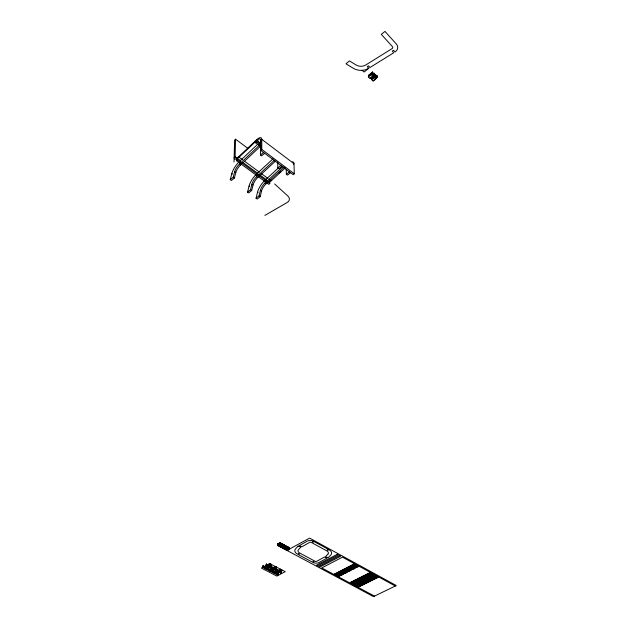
<?xml version="1.0" encoding="UTF-8"?>
<svg xmlns="http://www.w3.org/2000/svg" width="628" height="628" viewBox="0 0 628 628"><rect width="100%" height="100%" fill="white"/><g stroke="black" fill="none" stroke-linecap="round" stroke-linejoin="round"><path stroke-width="0.94" d="M260.746 150.351L261.782 149.401L261.774 139.345L260.753 140.295L260.746 150.351L293.268 174.702L294.296 173.783L293.99 163.68L261.774 139.345A7.701 2.92 -54.3 0 0 256.609 139.738L239.064 156.333L239.064 157.204L242.463 159.708M264.702 153.311L261.609 155.83L260.455 154.967L260.455 145.209A1.539 0.589 -54.3 0 0 259.427 145.28L239.417 164.12A7.614 2.897 -54.8 0 0 234.66 171.734L233.239 177.222L230.256 179.655L231.41 180.487L234.393 178.054L235.814 172.567A7.607 2.897 -54.8 0 1 240.563 164.96L260.573 146.143A1.539 0.589 -54.3 0 1 260.918 145.869M257.048 175.73L236.662 160.784L237.619 159.889L237.619 158.57L240.752 160.878M236.662 160.784L236.67 159.473L237.619 158.57M248.131 148.553L235.555 139.188L235.123 156.545L234.142 157.463A7.56 2.826 -54.6 0 0 239.064 157.204L256.624 140.601A6.162 2.339 -54.3 0 1 260.753 140.295M234.024 161.969L234.589 140.107L235.555 139.188M376.894 75.658C378.237 79.458 367.207 84.521 377.13 77.644L376.894 75.658L375.536 76.749M372.985 80.879L371.454 79.591L371.438 77.778L375.513 74.489L375.528 76.294L371.454 79.591L375.536 76.216M375.513 74.489L375.748 76.396A13.235 5.385 -51.6 0 1 371.729 78.021L371.438 77.778M374.178 75.148L373.943 73.162C375.254 75.69 370.12 80.674 368.495 77.024L372.569 73.719M372.569 73.798L372.553 71.985L368.479 75.297L368.416 77.04M372.553 71.985L372.789 73.9A13.259 5.362 -51.6 0 1 368.769 75.533L368.479 75.297M277.011 573.6L277.278 574.023L276.791 573.772M274.467 572.555L273.965 572.312M268.784 569.588L269.31 569.8M263.54 566.982L264.066 567.155L263.713 566.911M285.819 549.398L287.145 550.112L289.312 548.943L289.375 548.071L287.208 549.241L285.34 548.236L285.277 549.115L285.819 549.398L288.849 547.553L288.064 547.129L285.905 548.299M286.289 546.415L284.131 547.592L284.665 547.883L286.831 546.705L286.768 547.585L284.602 548.754L283.252 548.268L286.289 546.415L286.831 546.705M283.738 545.049L281.579 546.227L282.113 546.517L284.28 545.34L284.209 546.219L282.05 547.396L280.692 546.902L283.738 545.049L284.28 545.34M278.149 545.308L279.491 546.03L281.65 544.845L281.721 543.974L279.562 545.151L279.02 544.861L281.195 543.456L280.402 543.024L278.22 544.429L277.678 544.138L277.607 545.018L278.149 545.308L280.316 544.131L279.766 543.84L277.607 545.018M285.277 549.115L288.064 547.129M285.081 549.437L287.6 548.071L287.702 546.737L289.571 547.742C290.026 549.971 286.392 551.266 285.081 549.437L285.183 548.103L287.702 546.737M282.396 544.335L280.237 545.512L280.166 546.391L282.333 545.206L282.396 544.335L283.754 544.821M284.955 545.701L282.796 546.878L282.726 547.749L284.892 546.58L284.955 545.701L286.305 546.187M284.602 548.754L284.665 547.883M282.529 548.079L285.049 546.705L285.151 545.371L287.027 546.376C287.475 548.613 283.848 549.916 282.529 548.079L282.631 546.745L285.151 545.371M286.949 550.434L309.635 538.11L396.284 585.539L373.503 596.6L286.949 550.434L287.051 549.108L289.571 547.742M287.145 550.112L287.208 549.241M286.588 550.05L288.77 548.652L289.312 548.943M279.766 543.84L279.837 542.961L280.402 543.024M279.546 572.336L279.656 570.923L281.744 569.816L281.634 571.229L279.546 572.336L281.211 573.199L281.32 571.786L279.656 570.923M281.854 547.718L281.956 546.384L284.476 545.01L282.6 544.005L280.08 545.379L279.97 546.713L281.854 547.718L285.512 545.763M282.05 547.396L282.113 546.517M280.59 569.211L278.502 570.326L276.838 569.455L276.548 570.97L278.408 571.927L280.496 570.821L280.59 569.211L281.744 569.816M279.97 546.713L282.498 545.34L282.6 544.005M279.295 570.915L279.177 572.328L281.038 573.293L281.32 571.786M279.177 572.328L281.273 571.221L281.375 569.808L279.986 570.546M284.194 546.446L284.476 545.01M284.406 549.084L284.508 547.749L287.027 546.376M284.044 548.691L286.227 547.294L286.768 547.585M285.803 549.626L287.962 548.456L287.443 547.938M286.674 548.951L288.849 547.553M276.548 570.97L276.838 569.455M277.199 572.579L277.286 570.97L275.213 572.077L273.376 571.307L273.259 572.72L275.119 573.686L277.199 572.579L277.969 572.979L278.078 571.559L276.006 572.665C278.832 572.477 278.487 576.818 275.888 574.078L277.969 572.979M279.295 546.352L279.397 545.018L281.917 543.644L280.033 542.631L277.513 544.013L277.403 545.347L279.295 546.352L282.961 544.398M279.491 546.03L279.562 545.151M277.403 545.347L279.931 543.966L280.033 542.631M277.741 575.036L277.851 573.623M278.447 571.566L276.367 572.673L276.257 574.086L278.337 572.987L278.502 570.326M281.634 545.08L281.917 543.644M281.485 547.333L283.668 545.928L284.209 546.219M283.252 548.268L285.418 547.098L284.892 546.58M274.365 569.651L274.475 568.23L276.563 567.115L276.453 568.528L274.365 569.651L276.03 570.514L276.147 569.101L274.475 568.23M275.394 566.503L273.313 567.626L271.634 566.754L271.343 568.269L273.219 569.235L275.3 568.12L275.394 566.503L276.563 567.115M275.119 573.686L275.213 572.077M275.975 569.196L274.106 568.222L276.194 567.108L276.084 568.521L273.996 569.643L275.857 570.609L276.147 569.101M278.133 545.536L280.316 544.131M278.926 545.967L281.109 544.555L281.65 544.845M280.692 546.902L282.859 545.732L282.333 545.206M282.796 546.878L284.146 547.357M272.74 572.273L271.068 571.409L271.186 569.996L272.858 570.86L272.74 572.273L270.707 571.402L270.825 569.989L272.858 570.86M271.343 568.269L271.634 566.754M272.002 569.886L272.105 568.277L270.024 569.392L268.18 568.615L268.054 570.036L269.93 571.001L272.002 569.886L272.78 570.287L272.897 568.874M272.568 572.367L272.685 570.954M271.068 571.409L273.149 570.295L273.313 567.626M273.259 572.72L273.549 571.213M280.237 545.512L281.595 545.999M279.02 544.861L281.195 543.456M268.054 570.036L268.352 568.528M268.776 566.935L268.894 565.514C271.759 565.326 271.398 569.698 268.776 566.935L270.864 565.812L270.982 564.391M270.825 567.814L269.145 566.943L269.263 565.522L270.943 566.393M270.173 563.787L268.093 564.917L266.233 564.132L266.115 565.553L267.991 566.527L270.079 565.404L270.173 563.787L271.351 564.399L271.233 565.82L269.145 566.943M268.235 569.941L269.907 570.805L270.024 569.392M269.93 571.001L270.048 569.588L272.12 568.473M270.652 567.908L270.77 566.487M265.487 568.709L265.613 567.288C268.478 567.1 268.101 571.464 265.487 568.709L267.567 567.586L267.685 566.166M267.536 569.58L265.856 568.717L265.982 567.296L268.054 566.173L266.884 565.569L264.804 566.692L262.951 565.914L262.826 567.335L264.71 568.301L266.782 567.186L267.567 567.586M266.115 565.553L266.405 564.038M266.782 567.186L266.884 565.569M267.363 569.675L267.481 568.261M266.288 565.459L267.968 566.33L268.093 564.917M265.856 568.717L267.936 567.594L268.117 565.114L270.197 563.983M262.826 567.335L263.124 565.82M264.71 568.301L264.804 566.692M274.13 572.257L274.318 572.618M275.025 569.227L275.402 569.572L274.907 569.313M264.396 180.833A12.011 4.82 -54.7 0 0 257.519 192.247L256.067 198.244L257.19 199.052L260.18 196.69L261.491 191.218A7.505 3.022 -54.7 0 1 266.17 183.714L284.037 167.338M256.067 198.244L259.05 195.873L260.377 190.41A7.505 3.014 -54.7 0 1 265.055 182.897L282.922 166.506M275.59 161.011L257.723 177.528A7.536 2.983 -54.7 0 0 253.021 185.064L251.671 190.543L248.68 192.929L247.55 192.113L250.541 189.719L251.891 184.247A7.544 2.975 -54.7 0 1 256.601 176.703L274.46 160.171M247.55 192.113L249.041 186.108A12.065 4.757 -54.7 0 1 256.562 174.074L272.952 158.876M230.256 179.655L231.826 173.642A12.183 4.632 -54.8 0 1 238.821 162.079M280.221 571.92L280.567 572.273L280.127 571.943M266.759 568.685C267.183 568.05 265.872 568.568 266.916 568.63M261.162 146.944L255.667 142.823L256.64 141.904L256.609 139.738L258.65 141.269M257.708 144.244L240.375 160.595L240.375 161.906L239.417 162.809M258.43 144.895L259.403 143.977L259.38 142.674A6.154 2.347 -54.3 0 1 260.95 141.465M278.212 168.116L265.95 179.388L265.982 180.707L265.024 181.578M278.863 172.888L280.269 171.601M285.214 167.974L271.17 180.84A7.426 2.975 -54.5 0 1 269.019 182.371M268.164 181.013L269.726 182.159L269.765 183.478L268.808 184.349L258.618 176.884M293.417 164.198L293.99 163.68A7.56 3.069 -54.1 0 0 292.365 161.875M260.455 154.967L263.54 152.439M368.777 68.256A13.164 11.006 3 0 1 353.156 68.201L345.973 63.797L349.458 60.9L356.013 64.935A8.227 6.877 3 0 0 365.802 64.967L392.084 48.592A1.664 1.405 0 0 0 392.414 46.613L381.329 34.407L384.956 31.4L396.386 44.046A6.649 5.605 0 0 1 395.036 51.959L393.56 50.279L392.28 51.072L393.756 52.752L370.025 67.479L368.542 65.83L367.286 66.607L368.777 68.256L364.13 72.039L362.105 70.336M368.769 75.533L372.844 72.228M372.585 74.261L373.943 73.162M372.875 74.504L374.233 73.405M370.025 78.39L374.107 75.015M371.729 78.021L375.795 74.724M375.827 76.993L377.185 75.894M282.035 166.294L278.942 168.759L277.804 167.912L280.897 165.439M290.568 172.684L287.475 175.126L286.344 174.286L289.445 171.837M264.875 215.412L287.294 202.436A5.99 4.459 6.9 0 0 287.946 196.109L274.609 183.926M277.678 544.138L279.837 542.961M278.22 544.429L280.378 543.251M278.942 545.74L281.109 544.555M280.779 545.803L282.945 544.625M281.509 547.106L283.668 545.928M283.338 547.161L285.497 545.991M284.06 548.464L286.227 547.294M285.34 548.236L287.506 547.067M285.881 548.527L288.048 547.357M286.604 549.822L288.77 548.652M266.908 565.765L264.828 566.888L262.951 565.914M267.968 566.33L270.056 565.208L271.233 565.82M275.417 566.699L273.329 567.822L271.461 566.849M269.907 570.805L271.987 569.69L273.149 570.295M270.707 571.402L272.78 570.287M277.309 571.158L275.229 572.265L273.376 571.307M280.606 569.4L278.518 570.514L276.665 569.549M334.496 574.761L336.836 573.937L334.85 574.958M355.252 564.148L353.219 565.192L355.605 564.344M335.909 575.523L338.249 574.699L336.263 575.711M356.665 564.925L354.632 565.961L357.018 565.114M337.322 576.276L339.662 575.452L337.676 576.465M358.078 565.695L356.045 566.731L358.431 565.891M350.322 583.216L352.653 582.399L350.667 583.396M371.085 572.807L369.052 573.827L371.431 572.995M351.711 583.954L354.043 583.145L352.057 584.142M372.475 573.568L370.442 574.581L372.82 573.756M353.093 584.692L355.424 583.883L353.438 584.88M373.856 574.322L371.823 575.342L374.209 574.51M354.475 585.429L356.814 584.629L354.82 585.618M375.246 575.083L373.213 576.096L375.591 575.272M355.856 586.167L358.188 585.367L356.202 586.356M376.627 575.837L374.594 576.849L376.973 576.025M357.238 586.905L359.569 586.105L357.583 587.086M378.001 576.59L375.968 577.603L378.346 576.779M262.999 567.241L264.686 568.112L266.759 566.99L267.936 567.594M273.431 572.626L275.095 573.49L277.176 572.383L278.337 572.987M276.257 574.086L277.914 574.95M271.516 568.175L273.196 569.047L275.284 567.924L276.453 568.528M276.72 570.876L278.385 571.739L280.481 570.624L281.634 571.229M265.982 567.296L267.654 568.167M276.367 572.673L278.031 573.537M268.18 568.615L270.048 569.588M270.079 565.404L270.864 565.812M275.3 568.12L276.084 568.521M280.496 570.821L281.273 571.221M266.233 564.132L268.117 565.114M280.166 546.391L280.716 546.674M282.726 547.749L283.267 548.04M374.492 596.121L321.724 567.94L342.456 557.154L395.271 586.026M279.931 543.966L281.815 544.978M282.498 545.34L284.374 546.344M285.049 546.705L286.925 547.71M287.6 548.071L289.469 549.076M277.513 544.013L279.397 545.018M280.08 545.379L281.956 546.384M282.631 546.745L284.508 547.749M285.183 548.103L287.051 549.108M281.179 543.683L281.721 543.974M288.833 547.781L289.375 548.071M280.292 544.358L281.093 544.782M282.859 545.732L283.652 546.156M285.418 547.098L286.203 547.522M287.962 548.456L288.754 548.88M278.243 544.201L279.036 544.633M231.826 173.642L232.47 174.113M249.041 186.108L249.677 186.571M257.519 192.247L258.147 192.702M233.239 177.222L234.393 178.054M250.541 189.719L251.671 190.543M259.05 195.873L260.18 196.69M234.66 171.734L235.814 172.567M251.891 184.247L253.021 185.064M260.377 190.41L261.491 191.218M239.417 164.12L240.563 164.96M256.601 176.703L257.723 177.528M265.055 182.897L266.17 183.714M237.156 158.036L235.123 156.545A6.045 2.261 -54.6 0 0 239.064 156.333M243.099 162.597L257.982 173.532M259.545 174.686L266.594 179.859M237.619 159.889L269.765 183.478M244.551 161.239L259.427 172.19M261.264 173.54L268.038 178.533M269.608 179.687L271.17 180.84L271.147 179.961A5.942 2.379 -54.5 0 1 270.958 180.134M261.782 149.401L294.296 173.783M256.624 140.601L260.541 143.545M256.64 141.904L259.78 144.259M260.455 145.209L260.965 145.594M259.427 145.28L260.573 146.143M372.498 73.735L373.888 74.826A13.251 5.369 -51.6 0 1 371.792 75.949M375.458 76.231L376.847 77.323A13.227 5.393 -51.6 0 1 374.751 78.437M286.235 169.387L286.344 174.286M277.717 162.048L277.804 167.912M255.651 141.52L255.667 142.823M269.42 181.186A5.942 2.379 -54.5 0 1 269.067 181.343M277.631 570.766L277.293 570.491L277.615 570.828M271.602 571.127L272.152 571.268L271.602 571.111M272.05 567.893L272.599 568.034L272.065 567.838M269.679 566.66L270.228 566.809L269.687 566.629M266.829 565.184L267.379 565.286L266.829 565.161M298.159 546.062L295.639 548.739A8.541 4.569 3.3 0 0 297.539 554.179L298.622 553.598L299.375 554.006L298.292 554.579L312.242 562.036L313.325 561.471L314.063 561.864L312.98 562.437A4.223 2.237 3 0 0 318.985 562.531L326.984 558.174L324.393 557.091L316.645 561.322A1.052 0.557 3 0 1 315.146 561.299L299.697 553.017A5.338 2.857 3.3 0 1 298.52 549.618L300.828 547.184L298.159 546.062M327.84 554.265L325.477 556.667L328.083 557.758L330.681 555.136A8.525 4.561 2.8 0 0 328.978 549.696L327.871 550.285L327.133 549.877L328.24 549.288L314.196 541.619L313.097 542.215L312.336 541.799L313.443 541.203A4.31 2.331 3.2 0 0 307.296 541.108L299.258 545.638L301.903 546.753L309.698 542.372A1.075 0.581 3.2 0 1 311.237 542.396L326.772 550.866A5.33 2.85 2.8 0 1 327.84 554.265M269.648 563.559L261.327 568.065L276.87 576.088L285.206 571.668L269.648 563.559M337.244 554.304L316.512 565.161L317.658 565.773L338.39 554.932L337.244 554.304M339.56 555.576L318.828 566.401L319.974 567.005L340.706 556.196L339.56 555.576M337.77 572.351L334.441 574.055L338.123 572.54L337.77 572.351M341.765 570.303L338.421 572.022L342.119 570.499L341.765 570.303M345.785 568.246L342.417 569.973L346.138 568.442L345.785 568.246M349.82 566.181L346.436 567.908L350.173 566.37L349.82 566.181M353.878 564.101L350.479 565.844L354.231 564.297L353.878 564.101M340.47 571.708L337.134 573.419L340.823 571.896L340.47 571.708M344.482 569.659L341.122 571.378L344.835 569.847L344.482 569.659M348.509 567.602L345.133 569.321L348.862 567.79L348.509 567.602M352.551 565.53L349.168 567.265L352.905 565.718L352.551 565.53M339.183 573.113L335.854 574.808L339.536 573.301L339.183 573.113M343.178 571.064L339.834 572.775L343.532 571.26L343.178 571.064M347.198 569.015L343.83 570.734L347.551 569.204L347.198 569.015M351.233 566.951L347.857 568.678L351.586 567.139L351.233 566.951M355.291 564.878L351.892 566.613L355.644 565.067L355.291 564.878M341.883 572.469L338.547 574.173L342.236 572.658L341.883 572.469M345.895 570.42L342.535 572.139L346.248 570.616L345.895 570.42M349.922 568.364L346.546 570.091L350.275 568.56L349.922 568.364M353.964 566.299L350.581 568.034L354.318 566.495L353.964 566.299M340.596 573.866L337.267 575.57L340.949 574.055L340.596 573.866M344.591 571.825L341.247 573.537L344.945 572.022L344.591 571.825M348.611 569.777L345.243 571.496L348.964 569.973L348.611 569.777M352.646 567.72L349.27 569.447L352.999 567.908L352.646 567.72M356.704 565.647L353.305 567.382L357.057 565.844L356.704 565.647M343.296 573.231L339.96 574.926L343.649 573.419L343.296 573.231M347.308 571.19L343.948 572.893L347.653 571.378L347.308 571.19M351.335 569.133L347.959 570.852L351.688 569.321L351.335 569.133M355.377 567.068L351.994 568.795L355.731 567.265L355.377 567.068M342.009 574.628L338.673 576.316L342.354 574.816L342.009 574.628M346.004 572.587L342.66 574.29L346.358 572.775L346.004 572.587M350.024 570.546L346.656 572.257L350.369 570.734L350.024 570.546M354.059 568.489L350.675 570.208L354.412 568.678L354.059 568.489M358.117 566.417L354.718 568.152L358.47 566.613L358.117 566.417M353.603 580.845L350.275 582.517L353.957 581.033L353.603 580.845M357.607 578.843L354.255 580.523L357.952 579.024L357.607 578.843M361.626 576.826L358.258 578.514L361.971 577.014L361.626 576.826M365.669 574.801L362.285 576.496L366.014 574.989L365.669 574.801M369.727 572.76L366.328 574.463L370.073 572.948L369.727 572.76M356.296 580.217L352.96 581.889L356.649 580.405L356.296 580.217M360.307 578.207L356.955 579.887L360.653 578.396L360.307 578.207M364.334 576.19L360.967 577.878L364.687 576.378L364.334 576.19M368.385 574.157L364.994 575.86L368.738 574.345L368.385 574.157M354.993 581.591L351.664 583.263L355.346 581.779L354.993 581.591M358.996 579.589L355.644 581.269L359.342 579.777L358.996 579.589M363.015 577.579L359.648 579.259L363.361 577.76L363.015 577.579M367.058 575.554L363.675 577.25L367.404 575.743L367.058 575.554M371.117 573.521L367.718 575.224L371.462 573.709L371.117 573.521M357.685 580.963L354.349 582.635L358.031 581.151L357.685 580.963M361.697 578.961L358.337 580.641L362.042 579.142L361.697 578.961M365.724 576.944L362.356 578.631L366.069 577.132L365.724 576.944M369.774 574.918L366.383 576.614L370.12 575.107L369.774 574.918M356.382 582.337L353.054 584.001L356.728 582.517L356.382 582.337M360.378 580.335L357.034 582.007L360.731 580.523L360.378 580.335M364.405 578.325L361.037 580.005L364.75 578.514L364.405 578.325M368.44 576.308L365.056 577.995L368.785 576.496L368.44 576.308M372.506 574.275L369.107 575.978L372.851 574.471L372.506 574.275M359.075 581.709L355.731 583.381L359.42 581.897L359.075 581.709M363.078 579.707L359.726 581.379L363.431 579.895L363.078 579.707M367.113 577.697L363.738 579.377L367.459 577.886L367.113 577.697M371.164 575.672L367.773 577.368L371.509 575.86L371.164 575.672M357.764 583.074L354.435 584.739L357.764 583.074M361.767 581.081L358.415 582.753L362.113 581.269L361.767 581.081M365.786 579.079L362.419 580.759L366.132 579.267L365.786 579.079M369.829 577.061L366.446 578.749L370.175 577.25L369.829 577.061M373.888 575.036L370.489 576.732L374.233 575.224L373.888 575.036M360.456 582.454L357.112 584.119L360.456 582.454M364.468 580.453L361.108 582.125L364.813 580.641L364.468 580.453M368.495 578.443L365.119 580.123L368.84 578.631L368.495 578.443M372.545 576.425L369.154 578.113L372.891 576.614L372.545 576.425M359.145 583.82L355.817 585.477L359.145 583.82M363.149 581.826L359.797 583.49L363.149 581.826M367.168 579.825L363.8 581.497L367.513 580.013L367.168 579.825M371.211 577.815L367.827 579.495L371.556 578.003L371.211 577.815M375.269 575.79L371.87 577.485L375.615 575.978L375.269 575.79M361.838 583.192L358.494 584.856L361.838 583.192M365.849 581.198L362.489 582.87L365.849 581.198M369.876 579.197L366.501 580.876L369.876 579.197M373.927 577.179L370.536 578.867L374.272 577.368L373.927 577.179M360.527 584.558L357.199 586.214L360.527 584.558M364.53 582.572L361.179 584.236L364.53 582.572M368.55 580.57L365.182 582.242L368.55 580.57M372.592 578.561L369.209 580.241L372.592 578.561M376.651 576.543L373.252 578.231L376.996 576.732L376.651 576.543M363.212 583.938L359.875 585.594L363.212 583.938M367.223 581.944L363.871 583.608L367.223 581.944M371.258 579.942L367.882 581.614L371.258 579.942M375.309 577.933L371.917 579.613L375.309 577.933M361.909 585.296L358.572 586.952L361.909 585.296M365.904 583.31L362.56 584.974L365.904 583.31M369.923 581.316L366.564 582.988L369.923 581.316M373.966 579.314L370.583 580.994L373.966 579.314M378.032 577.297L374.626 578.985L378.032 577.297"/></g></svg>
